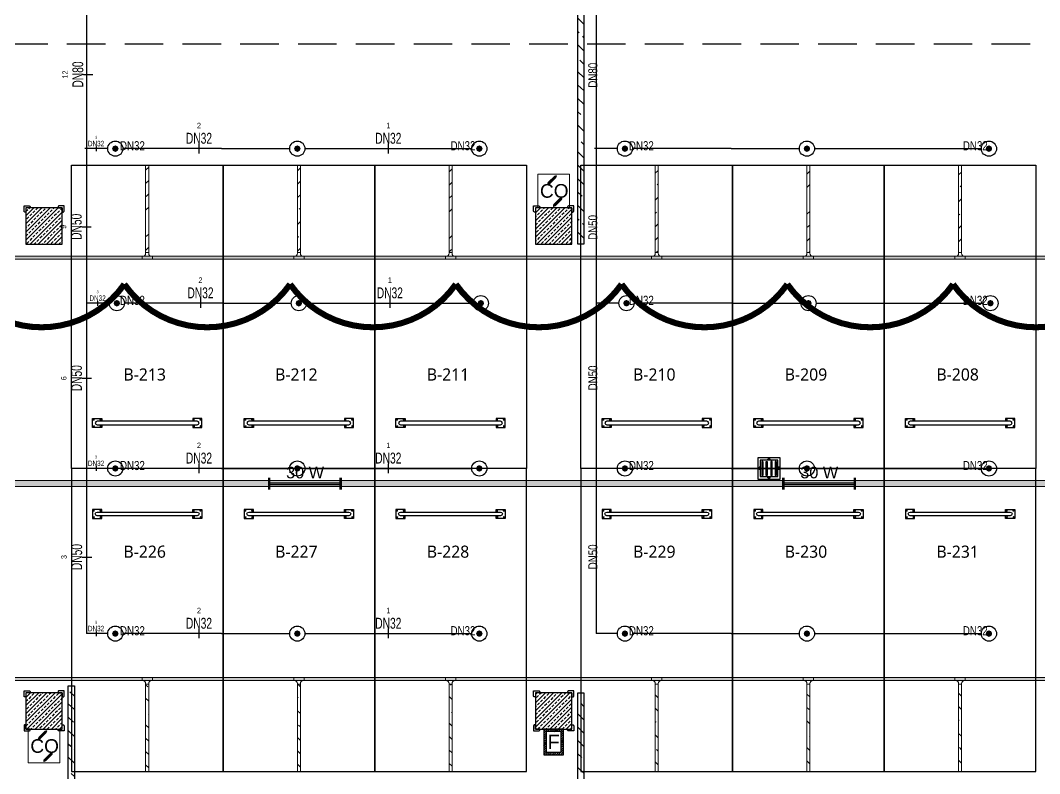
# Model space of a CAD drawing. Header units: millimetres. Extents: x -379292 to 1221486, y 92049 to 447512.
# Drawn here: x -209745 to -192945, y 223584 to 236010 of the extents above; entities that cross this region are included whole.
import ezdxf
from ezdxf.enums import TextEntityAlignment as Align

# ---------------------------------------------------------------- set-up
doc = ezdxf.new("R2010")
doc.units = ezdxf.units.MM
doc.linetypes.add('HIDDEN', pattern=[9.525, 6.35, -3.175])
for name, color, linetype in [('-M-YNGN-BORUID', 7, 'Continuous'), ('-M-YNGN-BORUUZUN', 7, 'Continuous'), ('-M-YNGN-BORUYUK', 7, 'Continuous'), ('-M-YNGN-SPR-YUK', 7, 'Continuous'), ('-M-YNGN-ZON1-CAP-', 7, 'Continuous'), ('-M-YNGN-ZON1-SPR-', 7, 'Continuous'), ('04_RAIN INLET', 51, 'Continuous'), ('05_HATCH CONCRETE', 141, 'Continuous'), ('05_SYMBOL', 2, 'Continuous'), ('08_FIRE ALARM BUTTON', 4, 'Continuous'), ('08_LAMP', 4, 'Continuous'), ('202-A-Y-MahalAd', 141, 'Continuous'), ('E_CT_ZA', 6, 'Continuous')]:
    doc.layers.add(name, color=color, linetype=linetype)
doc.layers.add('-M-YNGN-SPR-CAPCIZGI', color=188, linetype='Continuous', plot=False)
for name, color, linetype, lineweight in [('-M-YNGN-ZON1', 5, 'SP', 30), ('08_DEDECTOR', 3, 'Continuous', 9), ('E_CT_AYDINLATMA', 3, 'Continuous', 9), ('E_CT_KIRMIZI', 1, 'Continuous', 9)]:
    doc.layers.add(name, color=color, linetype=linetype, lineweight=lineweight)
doc.styles.add('CIZGI', font='tahoma.ttf', dxfattribs={"width": 0.8, "oblique": 20})
doc.styles.add('HCAD', font='HCAD.SHX', dxfattribs={"width": 0.8, "height": 0.2})
doc.styles.add('PIPESIZE', font='hcad.shx', dxfattribs={"width": 0.8})
doc.styles.add('SPR-NOT', font='romans.shx')
doc.styles.get("Standard").update_dxf_attribs({"font": 'segoeuil.ttf'})
doc.styles.add('YAZI-2', font='arial.ttf', dxfattribs={"height": 2})
doc.styles.add('YAZI-2.5', font='arial.ttf', dxfattribs={"height": 2.5})
doc.styles.add('YAZI-3', font='arial.ttf', dxfattribs={"height": 3})
doc.linetypes.add('SP', pattern='A,2,-0.1,["SP",CIZGI,S=0.14,R=0.2,X=0,Y=-0.07],-0.255', length=2.355)
pattern_1 = [(225, (905000, -3e-07), (67.351921, -67.351921), []), (225, (904932.65, -3e-07), (67.351921, -67.351921), [47.625, -23.8125])]

# ---------------------------------------------------------------- blocks, each defined once
blk = doc.blocks.new('202_Vida')
at = {"color": 0, "linetype": 'ByBlock', "ltscale": 0.2}
for points in [[(1, 0), (-1, 0)], [(0, 1), (0, -1)]]:
    blk.add_lwpolyline(points, dxfattribs=at)
at = {"color": 0, "linetype": 'ByBlock'}
for radius in [0.42, 0.23, 0.155]:
    blk.add_circle((0, 0), radius, dxfattribs=at)
blk = doc.blocks.new('202_Stoper')
at = {"color": 0, "linetype": 'ByBlock'}
for points in [[(-750, -30), (-750, -75), (-900, -75), (-900, 75), (-750, 75), (-750, 30)], [(750, -30), (750, -75), (900, -75), (900, 75), (750, 75), (750, 30)]]:
    blk.add_lwpolyline(points, dxfattribs=at)
blk.add_lwpolyline([(825, -30, 1), (825, 30), (-825, 30, 1), (-825, -30)], format="xyb", close=True, dxfattribs=at)
at = {"color": 0, "linetype": 'ByBlock', "yscale": 10, "zscale": 10, "rotation": 180}
for p, xscale in [((-877, 53), -10), ((-772, 53), 10), ((772, 53), -10), ((877, 53), 10)]:
    blk.add_blockref('202_Vida', p, dxfattribs=dict(at, xscale=xscale))
at = {"color": 0, "linetype": 'ByBlock', "yscale": 10, "zscale": 10}
for p, xscale in [((-877, -52), 10), ((-772, -52), -10), ((772, -52), 10), ((877, -52), -10)]:
    blk.add_blockref('202_Vida', p, dxfattribs=dict(at, xscale=xscale))
blk = doc.blocks.new('202_Mahalblok')
at = {"color": 0, "linetype": 'ByBlock', "flags": 128}
blk.add_lwpolyline([(0, 0), (0, 5000), (2500, 5000), (2500, 0)], close=True, dxfattribs=at)
at = {"color": 252}
blk.add_blockref('202_Stoper', (1250, 750), dxfattribs=at)
at = {"color": 0, "linetype": 'ByBlock', "ltscale": 25}
blk.add_attdef('MAHALNO', text='', height=200, dxfattribs=at).set_placement((1209, 1390), align=Align.BOTTOM_CENTER)
blk = doc.blocks.new('202_Izgara')
at = {"color": 8, "ltscale": 25}
blk.add_circle((0, 0), 0.1, dxfattribs=at)
at = {"layer": '04_RAIN INLET', "color": 8}
for p, q in [((1.85, 1.75), (-1.85, 1.75)), ((-1.85, 1.75), (-1.85, -1.75)), ((1.85, -1.75), (1.85, 1.75)), ((1.45, 1.35), (-1.45, 1.35)), ((-1.45, 1.35), (-1.45, -1.35)), ((-1.2, 1.15), (-1.2, -1.15)), ((-1, 1.15), (-1.2, 1.15)), ((-1, 1.15), (-1, -1.15)), ((-0.5, -1.15), (-0.5, 1.15)), ((-0.5, 1.15), (-0.3, 1.15)), ((-0.3, 1.15), (-0.3, -1.15)), ((0.3, 1.15), (0.3, -1.15)), ((0.5, 1.15), (0.3, 1.15)), ((0.5, -1.15), (0.5, 1.15)), ((1, 1.15), (1, -1.15)), ((1.2, 1.15), (1, 1.15)), ((1.2, 1.15), (1.2, -1.15)), ((1.45, -1.35), (1.45, 1.35)), ((-1.45, -1.35), (1.45, -1.35)), ((-1, -1.15), (-1.2, -1.15)), ((-0.5, -1.15), (-0.3, -1.15)), ((0.5, -1.15), (0.3, -1.15)), ((1.2, -1.15), (1, -1.15)), ((-1.85, -1.75), (1.85, -1.75))]:
    blk.add_line(p, q, dxfattribs=at)
at = {"layer": '04_RAIN INLET', "color": 8, "ltscale": 50}
for p, q in [((-1.45, 0.2), (-1.65, 0.2)), ((0.2, 1.55), (-0.2, 1.55)), ((-0.2, 1.35), (-0.2, 1.55)), ((0.2, 1.35), (0.2, 1.55)), ((1.65, 0.2), (1.45, 0.2)), ((-1.45, -0.2), (-1.65, -0.2)), ((-0.2, -1.55), (-0.2, -1.35)), ((0.2, -1.55), (0.2, -1.35)), ((1.65, -0.2), (1.45, -0.2))]:
    blk.add_line(p, q, dxfattribs=at)
at = {"layer": '04_RAIN INLET', "color": 8, "ltscale": 50, "extrusion": (-2.89798e-21, 1.6744e-09, 1)}
for points in [[(-1.65, 0.2), (-1.65, -0.2)], [(1.65, -0.2), (1.65, 0.2)]]:
    blk.add_lwpolyline(points, dxfattribs=at)
at = {"layer": '04_RAIN INLET', "color": 8, "ltscale": 50, "extrusion": (-2.89798e-21, 1.6744e-09, 1), "elevation": 0}
blk.add_lwpolyline([(-0.2, -1.55), (0.2, -1.55)], dxfattribs=at)
blk = doc.blocks.new('bariyer')
at = {"color": 8, "ltscale": 25}
blk.add_lwpolyline([(0, -70), (15, -70, 0.414214), (30, -55), (30, 30), (-55, 30, 0.414214), (-70, 15), (-70, 0), (0, 0)], format="xyb", close=True, dxfattribs=at)
blk = doc.blocks.new('OtoParkBodrumKatMimari')
at = {"layer": '05_HATCH CONCRETE'}
h = blk.add_hatch(dxfattribs=at)
h.set_pattern_fill('ANSI33', color=8, scale=15, angle=180, style=0)
h.set_pattern_definition(pattern_1)
h.paths.add_polyline_path([(37300, 132100), (36700, 132100), (36700, 131500), (37300, 131500)])
h = blk.add_hatch(dxfattribs=at)
h.set_pattern_fill('ANSI33', color=8, scale=15, angle=180, style=0)
h.set_pattern_definition(pattern_1)
h.paths.add_polyline_path([(45700, 132100), (45100, 132100), (45100, 131500), (45700, 131500)])
h = blk.add_hatch(dxfattribs=at)
h.set_pattern_fill('ANSI33', color=8, scale=15, angle=180, style=0)
h.set_pattern_definition(pattern_1)
h.paths.add_polyline_path([(37300, 124100), (36700, 124100), (36700, 123500), (37300, 123500)])
h = blk.add_hatch(dxfattribs=at)
h.set_pattern_fill('ANSI33', color=8, scale=15, angle=180, style=0)
h.set_pattern_definition(pattern_1)
h.paths.add_polyline_path([(45700, 124100), (45100, 124100), (45100, 123500), (45700, 123500)])
at = {"color": 5}
for points in [[(37300, 132100), (36700, 132100), (36700, 131500), (37300, 131500)], [(45700, 132100), (45100, 132100), (45100, 131500), (45700, 131500)], [(37300, 124100), (36700, 124100), (36700, 123500), (37300, 123500)], [(45700, 124100), (45100, 124100), (45100, 123500), (45700, 123500)]]:
    blk.add_lwpolyline(points, close=True, dxfattribs=at)
at = {"layer": '05_SYMBOL', "color": 252, "linetype": 'HIDDEN', "ltscale": 100}
blk.add_lwpolyline([(128500, 134800), (19400, 134800)], dxfattribs=at)
at = {"layer": '04_RAIN INLET', "xscale": 100, "yscale": 100, "zscale": 100, "rotation": 359.9999999845318}
blk.add_blockref('202_Izgara', (48950, 127800), dxfattribs=at)
at = {"layer": '05_SYMBOL', "color": 8, "xscale": -1}
for p in [(36700, 132100), (45100, 132100), (36700, 124100), (45100, 124100)]:
    blk.add_blockref('bariyer', p, dxfattribs=at)
at = {"layer": '05_SYMBOL', "color": 8}
for p in [(37300, 132100), (45700, 132100), (37300, 124100), (45700, 124100)]:
    blk.add_blockref('bariyer', p, dxfattribs=at)
at = {"layer": '05_SYMBOL', "color": 8, "rotation": 180}
for p in [(36700, 123500), (45100, 123500)]:
    blk.add_blockref('bariyer', p, dxfattribs=at)
at = {"layer": '05_SYMBOL', "color": 8, "xscale": -1, "rotation": 180}
for p in [(37300, 123500), (45700, 123500)]:
    blk.add_blockref('bariyer', p, dxfattribs=at)
at = {"layer": '202-A-Y-MahalAd', "color": 8, "ltscale": 25}
for p, values in [((37450, 127800), {'MAHALNO': 'B-213'}), ((39950, 127800), {'MAHALNO': 'B-212'}), ((42450, 127800), {'MAHALNO': 'B-211'}), ((45850, 127800), {'MAHALNO': 'B-210'}), ((48350, 127800), {'MAHALNO': 'B-209'}), ((50850, 127800), {'MAHALNO': 'B-208'})]:
    blk.add_blockref('202_Mahalblok', p, dxfattribs=at).add_auto_attribs(values)
ref = blk.add_blockref('202_Mahalblok', (37450, 127800), dxfattribs=dict(at, xscale=-1, rotation=180))
ref.add_attrib('MAHALNO', 'B-226', dxfattribs={"layer": '0', "color": 0, "linetype": 'ByBlock', "ltscale": 25, "height": 200}).set_placement((38659, 126267), align=Align.BOTTOM_CENTER)
ref = blk.add_blockref('202_Mahalblok', (39950, 127800), dxfattribs=dict(at, xscale=-1, rotation=180))
ref.add_attrib('MAHALNO', 'B-227', dxfattribs={"layer": '0', "color": 0, "linetype": 'ByBlock', "ltscale": 25, "height": 200}).set_placement((41159, 126267), align=Align.BOTTOM_CENTER)
ref = blk.add_blockref('202_Mahalblok', (42450, 127800), dxfattribs=dict(at, xscale=-1, rotation=180))
ref.add_attrib('MAHALNO', 'B-228', dxfattribs={"layer": '0', "color": 0, "linetype": 'ByBlock', "ltscale": 25, "height": 200}).set_placement((43659, 126267), align=Align.BOTTOM_CENTER)
ref = blk.add_blockref('202_Mahalblok', (45850, 127800), dxfattribs=dict(at, xscale=-1, rotation=180))
ref.add_attrib('MAHALNO', 'B-229', dxfattribs={"layer": '0', "color": 0, "linetype": 'ByBlock', "ltscale": 25, "height": 200}).set_placement((47059, 126267), align=Align.BOTTOM_CENTER)
ref = blk.add_blockref('202_Mahalblok', (48350, 127800), dxfattribs=dict(at, xscale=-1, rotation=180))
ref.add_attrib('MAHALNO', 'B-230', dxfattribs={"layer": '0', "color": 0, "linetype": 'ByBlock', "ltscale": 25, "height": 200}).set_placement((49559, 126267), align=Align.BOTTOM_CENTER)
ref = blk.add_blockref('202_Mahalblok', (50850, 127800), dxfattribs=dict(at, xscale=-1, rotation=180))
ref.add_attrib('MAHALNO', 'B-231', dxfattribs={"layer": '0', "color": 0, "linetype": 'ByBlock', "ltscale": 25, "height": 200}).set_placement((52059, 126267), align=Align.BOTTOM_CENTER)
blk = doc.blocks.new('SP-C-UP-12')
at = {"ltscale": 10}
blk.add_line((0, 0), (0, 0), dxfattribs=at)
at = {"color": 1, "linetype": 'Continuous'}
blk.add_circle((0, 0), 12.5, dxfattribs=at)
at = {"ltscale": 10}
for points in [[(-5.4, 0), (-3.8, 3.8), (-3.8, -3.8), (0, 5.4)], [(-3.8, -3.8), (0, 5.4), (0, -5.4), (3.8, 3.8)], [(0, -5.4), (3.8, 3.8), (3.8, -3.8), (5.4, 0)]]:
    blk.add_solid(points, dxfattribs=at)
at = {"layer": '-M-YNGN-SPR-YUK', "style": 'SPR-NOT', "width": 0.5, "flags": 9}
for tag, p in [('YUK', (0, 17.8)), ('CAP', (0, 14.4)), ('TIP', (0.2, 10.8))]:
    blk.add_attdef(tag, text='', height=2.5, dxfattribs=at).set_placement(p, align=Align.MIDDLE_CENTER)
blk = doc.blocks.new('SPRKL100')
at = {"layer": '-M-YNGN-SPR-CAPCIZGI'}
blk.add_line((0, 0.431), (0, -0.431), dxfattribs=at)
at = {"layer": '-M-YNGN-BORUID', "color": 0, "style": 'HCAD', "width": 0.8, "flags": 1}
blk.add_attdef('DIC', text='', height=0.4, dxfattribs=at).set_placement((0, -1.693), align=Align.CENTER)
at = {"layer": '-M-YNGN-BORUUZUN', "color": 0, "style": 'HCAD', "width": 0.7}
blk.add_attdef('BOY', text='', height=0.8, dxfattribs=at).set_placement((0, -1.08), align=Align.CENTER)
at = {"layer": '-M-YNGN-BORUYUK', "color": 6, "style": 'PIPESIZE', "width": 0.8}
blk.add_attdef('YUK', text='', height=0.5, dxfattribs=at).set_placement((0, 1.866), align=Align.CENTER)
at = {"color": 0, "style": 'PIPESIZE', "width": 0.7}
blk.add_attdef('CAP', text='', height=1, dxfattribs=at).set_placement((0, 0.45), align=Align.CENTER)
blk = doc.blocks.new('A$C69E769C9')
at = {"layer": '-M-YNGN-ZON1', "linetype": 'SP', "ltscale": 500}
for p, q in [((2807.3, 0), (2807.3, -2214.7)), ((3647.3, 0), (3647.3, -2214.7)), ((2842.3, -1414.7), (2804.8, -1414.7)), ((3029.8, -1414.7), (2867.3, -1414.7)), ((3029.8, -1414.7), (3142.3, -1414.7)), ((3167.3, -1414.7), (3442.3, -1414.7)), ((3682.3, -1414.7), (3644.8, -1414.7)), ((3869.8, -1414.7), (3707.3, -1414.7)), ((3869.8, -1414.7), (3982.3, -1414.7)), ((4007.3, -1414.7), (4282.3, -1414.7)), ((2844.8, -1669.7), (2807.3, -1669.7)), ((3032.3, -1669.7), (2869.8, -1669.7)), ((3032.3, -1669.7), (3144.8, -1669.7)), ((3169.8, -1669.7), (3444.8, -1669.7)), ((3684.8, -1669.7), (3647.3, -1669.7)), ((3872.3, -1669.7), (3709.8, -1669.7)), ((3872.3, -1669.7), (3984.8, -1669.7)), ((4009.8, -1669.7), (4284.8, -1669.7)), ((2842.3, -1942.2), (2804.8, -1942.2)), ((3029.8, -1942.2), (2867.3, -1942.2)), ((3029.8, -1942.2), (3142.3, -1942.2)), ((3167.3, -1942.2), (3442.3, -1942.2)), ((3682.3, -1942.2), (3644.8, -1942.2)), ((3869.8, -1942.2), (3707.3, -1942.2)), ((3869.8, -1942.2), (3982.3, -1942.2)), ((4007.3, -1942.2), (4282.3, -1942.2)), ((2842.3, -2214.7), (2807.3, -2214.7)), ((3029.8, -2214.7), (2867.3, -2214.7)), ((3029.8, -2214.7), (3142.3, -2214.7)), ((3167.3, -2214.7), (3442.3, -2214.7)), ((3682.3, -2214.7), (3647.3, -2214.7)), ((3869.8, -2214.7), (3707.3, -2214.7)), ((3869.8, -2214.7), (3982.3, -2214.7)), ((4007.3, -2214.7), (4282.3, -2214.7))]:
    blk.add_line(p, q, dxfattribs=at)
at = {"layer": '-M-YNGN-ZON1-CAP-'}
ref = blk.add_blockref('SPRKL100', (2810.1, -1292.4), dxfattribs=dict(at, xscale=18.00000000000009, yscale=18.00000000000009, zscale=18.00000000000009, rotation=90))
ref.add_attrib('YUK', '12', dxfattribs={"layer": '-M-YNGN-BORUYUK', "color": 6, "height": 9, "rotation": 90, "style": 'PIPESIZE', "width": 0.8}).set_placement((2776.5, -1292.4), align=Align.CENTER)
ref.add_attrib('CAP', 'DN80', dxfattribs={"layer": '0', "color": 0, "height": 18, "rotation": 90, "style": 'PIPESIZE', "width": 0.7}).set_placement((2802, -1292.4), align=Align.CENTER)
ref = blk.add_blockref('SPRKL100', (2992.7, -1414.7), dxfattribs=dict(at, xscale=18, yscale=18, zscale=18))
ref.add_attrib('YUK', '2', dxfattribs={"layer": '-M-YNGN-BORUYUK', "color": 6, "height": 9, "style": 'PIPESIZE', "width": 0.8}).set_placement((2992.7, -1381.1), align=Align.CENTER)
ref.add_attrib('CAP', 'DN32', dxfattribs={"layer": '0', "color": 0, "height": 18, "style": 'PIPESIZE', "width": 0.7}).set_placement((2992.7, -1406.6), align=Align.CENTER)
ref = blk.add_blockref('SPRKL100', (3304.8, -1414.7), dxfattribs=dict(at, xscale=18, yscale=18, zscale=18))
ref.add_attrib('YUK', '1', dxfattribs={"layer": '-M-YNGN-BORUYUK', "color": 6, "height": 9, "style": 'PIPESIZE', "width": 0.8}).set_placement((3304.8, -1381.1), align=Align.CENTER)
ref.add_attrib('CAP', 'DN32', dxfattribs={"layer": '0', "color": 0, "height": 18, "style": 'PIPESIZE', "width": 0.7}).set_placement((3304.8, -1406.6), align=Align.CENTER)
ref = blk.add_blockref('SPRKL100', (2823.1, -1414.9), dxfattribs=dict(at, xscale=9, yscale=9, zscale=9))
ref.add_attrib('YUK', '3', dxfattribs={"layer": '-M-YNGN-BORUYUK', "color": 6, "height": 4.5, "style": 'PIPESIZE', "width": 0.8}).set_placement((2823.1, -1398.1), align=Align.CENTER)
ref.add_attrib('CAP', 'DN32', dxfattribs={"layer": '0', "color": 0, "height": 9, "style": 'PIPESIZE', "width": 0.7}).set_placement((2823.1, -1410.8), align=Align.CENTER)
ref = blk.add_blockref('SPRKL100', (2807.5, -1543.6), dxfattribs=dict(at, xscale=18.00000000000009, yscale=18.00000000000009, zscale=18.00000000000009, rotation=90))
ref.add_attrib('YUK', '9', dxfattribs={"layer": '-M-YNGN-BORUYUK', "color": 6, "height": 9, "rotation": 90, "style": 'PIPESIZE', "width": 0.8}).set_placement((2773.9, -1543.6), align=Align.CENTER)
ref.add_attrib('CAP', 'DN50', dxfattribs={"layer": '0', "color": 0, "height": 18, "rotation": 90, "style": 'PIPESIZE', "width": 0.7}).set_placement((2799.4, -1543.6), align=Align.CENTER)
ref = blk.add_blockref('SPRKL100', (2995.2, -1669.7), dxfattribs=dict(at, xscale=18, yscale=18, zscale=18))
ref.add_attrib('YUK', '2', dxfattribs={"layer": '-M-YNGN-BORUYUK', "color": 6, "height": 9, "style": 'PIPESIZE', "width": 0.8}).set_placement((2995.2, -1636.1), align=Align.CENTER)
ref.add_attrib('CAP', 'DN32', dxfattribs={"layer": '0', "color": 0, "height": 18, "style": 'PIPESIZE', "width": 0.7}).set_placement((2995.2, -1661.6), align=Align.CENTER)
ref = blk.add_blockref('SPRKL100', (3307.3, -1669.7), dxfattribs=dict(at, xscale=18, yscale=18, zscale=18))
ref.add_attrib('YUK', '1', dxfattribs={"layer": '-M-YNGN-BORUYUK', "color": 6, "height": 9, "style": 'PIPESIZE', "width": 0.8}).set_placement((3307.3, -1636.1), align=Align.CENTER)
ref.add_attrib('CAP', 'DN32', dxfattribs={"layer": '0', "color": 0, "height": 18, "style": 'PIPESIZE', "width": 0.7}).set_placement((3307.3, -1661.6), align=Align.CENTER)
ref = blk.add_blockref('SPRKL100', (2825.6, -1669.9), dxfattribs=dict(at, xscale=9, yscale=9, zscale=9))
ref.add_attrib('YUK', '3', dxfattribs={"layer": '-M-YNGN-BORUYUK', "color": 6, "height": 4.5, "style": 'PIPESIZE', "width": 0.8}).set_placement((2825.6, -1653.1), align=Align.CENTER)
ref.add_attrib('CAP', 'DN32', dxfattribs={"layer": '0', "color": 0, "height": 9, "style": 'PIPESIZE', "width": 0.7}).set_placement((2825.6, -1665.8), align=Align.CENTER)
ref = blk.add_blockref('SPRKL100', (2807.9, -1793.4), dxfattribs=dict(at, xscale=18.00000000000009, yscale=18.00000000000009, zscale=18.00000000000009, rotation=90))
ref.add_attrib('YUK', '6', dxfattribs={"layer": '-M-YNGN-BORUYUK', "color": 6, "height": 9, "rotation": 90, "style": 'PIPESIZE', "width": 0.8}).set_placement((2774.3, -1793.4), align=Align.CENTER)
ref.add_attrib('CAP', 'DN50', dxfattribs={"layer": '0', "color": 0, "height": 18, "rotation": 90, "style": 'PIPESIZE', "width": 0.7}).set_placement((2799.8, -1793.4), align=Align.CENTER)
ref = blk.add_blockref('SPRKL100', (2992.7, -1942.2), dxfattribs=dict(at, xscale=18, yscale=18, zscale=18))
ref.add_attrib('YUK', '2', dxfattribs={"layer": '-M-YNGN-BORUYUK', "color": 6, "height": 9, "style": 'PIPESIZE', "width": 0.8}).set_placement((2992.7, -1908.6), align=Align.CENTER)
ref.add_attrib('CAP', 'DN32', dxfattribs={"layer": '0', "color": 0, "height": 18, "style": 'PIPESIZE', "width": 0.7}).set_placement((2992.7, -1934.1), align=Align.CENTER)
ref = blk.add_blockref('SPRKL100', (3304.8, -1942.2), dxfattribs=dict(at, xscale=18, yscale=18, zscale=18))
ref.add_attrib('YUK', '1', dxfattribs={"layer": '-M-YNGN-BORUYUK', "color": 6, "height": 9, "style": 'PIPESIZE', "width": 0.8}).set_placement((3304.8, -1908.6), align=Align.CENTER)
ref.add_attrib('CAP', 'DN32', dxfattribs={"layer": '0', "color": 0, "height": 18, "style": 'PIPESIZE', "width": 0.7}).set_placement((3304.8, -1934.1), align=Align.CENTER)
ref = blk.add_blockref('SPRKL100', (2823.1, -1942.4), dxfattribs=dict(at, xscale=9, yscale=9, zscale=9))
ref.add_attrib('YUK', '3', dxfattribs={"layer": '-M-YNGN-BORUYUK', "color": 6, "height": 4.5, "style": 'PIPESIZE', "width": 0.8}).set_placement((2823.1, -1925.6), align=Align.CENTER)
ref.add_attrib('CAP', 'DN32', dxfattribs={"layer": '0', "color": 0, "height": 9, "style": 'PIPESIZE', "width": 0.7}).set_placement((2823.1, -1938.3), align=Align.CENTER)
ref = blk.add_blockref('SPRKL100', (2808.2, -2088.4), dxfattribs=dict(at, xscale=18.00000000000009, yscale=18.00000000000009, zscale=18.00000000000009, rotation=90))
ref.add_attrib('YUK', '3', dxfattribs={"layer": '-M-YNGN-BORUYUK', "color": 6, "height": 9, "rotation": 90, "style": 'PIPESIZE', "width": 0.8}).set_placement((2774.6, -2088.4), align=Align.CENTER)
ref.add_attrib('CAP', 'DN50', dxfattribs={"layer": '0', "color": 0, "height": 18, "rotation": 90, "style": 'PIPESIZE', "width": 0.7}).set_placement((2800.1, -2088.4), align=Align.CENTER)
ref = blk.add_blockref('SPRKL100', (2992.7, -2214.7), dxfattribs=dict(at, xscale=18, yscale=18, zscale=18))
ref.add_attrib('YUK', '2', dxfattribs={"layer": '-M-YNGN-BORUYUK', "color": 6, "height": 9, "style": 'PIPESIZE', "width": 0.8}).set_placement((2992.7, -2181.1), align=Align.CENTER)
ref.add_attrib('CAP', 'DN32', dxfattribs={"layer": '0', "color": 0, "height": 18, "style": 'PIPESIZE', "width": 0.7}).set_placement((2992.7, -2206.6), align=Align.CENTER)
ref = blk.add_blockref('SPRKL100', (3304.8, -2214.7), dxfattribs=dict(at, xscale=18, yscale=18, zscale=18))
ref.add_attrib('YUK', '1', dxfattribs={"layer": '-M-YNGN-BORUYUK', "color": 6, "height": 9, "style": 'PIPESIZE', "width": 0.8}).set_placement((3304.8, -2181.1), align=Align.CENTER)
ref.add_attrib('CAP', 'DN32', dxfattribs={"layer": '0', "color": 0, "height": 18, "style": 'PIPESIZE', "width": 0.7}).set_placement((3304.8, -2206.6), align=Align.CENTER)
ref = blk.add_blockref('SPRKL100', (2823.1, -2214.9), dxfattribs=dict(at, xscale=9, yscale=9, zscale=9))
ref.add_attrib('YUK', '3', dxfattribs={"layer": '-M-YNGN-BORUYUK', "color": 6, "height": 4.5, "style": 'PIPESIZE', "width": 0.8}).set_placement((2823.1, -2198.1), align=Align.CENTER)
ref.add_attrib('CAP', 'DN32', dxfattribs={"layer": '0', "color": 0, "height": 9, "style": 'PIPESIZE', "width": 0.7}).set_placement((2823.1, -2210.8), align=Align.CENTER)
at = {"layer": '-M-YNGN-ZON1-SPR-', "linetype": 'Continuous'}
for p in [(2854.8, -1414.7), (3154.8, -1414.7), (3454.8, -1414.7), (3694.8, -1414.7), (3994.8, -1414.7), (4294.8, -1414.7), (2857.3, -1669.7), (3157.3, -1669.7), (3457.3, -1669.7), (3697.3, -1669.7), (3997.3, -1669.7), (4297.3, -1669.7), (2854.8, -1942.2), (3154.8, -1942.2), (3454.8, -1942.2), (3694.8, -1942.2), (3994.8, -1942.2), (4294.8, -1942.2), (2854.8, -2214.7), (3154.8, -2214.7), (3454.8, -2214.7), (3694.8, -2214.7), (3994.8, -2214.7), (4294.8, -2214.7)]:
    blk.add_blockref('SP-C-UP-12', p, dxfattribs=at)
at = {"layer": '-M-YNGN-ZON1-CAP-', "ltscale": 20, "style": 'PIPESIZE', "width": 0.8}
for s, p in [('DN80', (3641.9, -1293.6)), ('DN50', (3641.9, -1544.7)), ('DN50', (3641.9, -1793)), ('DN50', (3641.9, -2088.1))]:
    blk.add_text(s, height=15, rotation=90, dxfattribs=at).set_placement(p, align=Align.MIDDLE_CENTER)
for p in [(2883, -1409.9), (3427.8, -1409.9), (3721.9, -1409.9), (4272.3, -1409.9), (2883, -1664.9), (3721.9, -1664.9), (4272.3, -1664.9), (2883, -1937.4), (3721.9, -1937.4), (4272.3, -1937.4), (2883, -2209.9), (3427.8, -2209.9), (4272.3, -2209.9)]:
    blk.add_text('DN32', height=15, dxfattribs=at).set_placement(p, align=Align.MIDDLE_CENTER)
at = {"layer": '-M-YNGN-ZON1-CAP-', "style": 'PIPESIZE', "width": 0.8}
blk.add_text('DN32', height=15, dxfattribs=at).set_placement((3721.9, -2209.9), align=Align.MIDDLE_CENTER)
blk = doc.blocks.new('*U610')
h = blk.add_hatch()
h.set_pattern_fill('ANSI33', color=0, scale=50, angle=1, style=0)
h.paths.add_polyline_path([(-8115, 100), (41033, 100), (41033, 0), (-8115, 0)])
at = {"color": 0}
blk.add_lwpolyline([(-8115, 100), (41033, 100), (41033, 0), (-8115, 0)], close=True, dxfattribs=at)
at = {"ltscale": 25, "flags": 1}
for tag, p in [('YUKSEKLIK', (-229, -149)), ('KALINLIK', (-229, -213))]:
    blk.add_attdef(tag, p, '', height=50, dxfattribs=at)
blk = doc.blocks.new('*U741')
h = blk.add_hatch()
h.set_pattern_fill('ANSI33', color=0, scale=50, angle=1, style=0)
h.paths.add_polyline_path([(-53157, 50), (-237, 50), (-237, 0), (-53157, 0)])
at = {"color": 0}
blk.add_lwpolyline([(-53157, 50), (-237, 50), (-237, 0), (-53157, 0)], close=True, dxfattribs=at)
at = {"ltscale": 25, "flags": 1}
for tag, p in [('YUKSEKLIK', (-229, -149)), ('KALINLIK', (-229, -213))]:
    blk.add_attdef(tag, p, '', height=50, dxfattribs=at)
blk = doc.blocks.new('*U742')
h = blk.add_hatch()
h.set_pattern_fill('ANSI33', color=0, scale=50, angle=1, style=0)
h.paths.add_polyline_path([(-53157, 50), (113, 50), (113, 0), (-53157, 0)])
at = {"color": 0}
blk.add_lwpolyline([(-53157, 50), (113, 50), (113, 0), (-53157, 0)], close=True, dxfattribs=at)
at = {"ltscale": 25, "flags": 1}
for tag, p in [('YUKSEKLIK', (-229, -149)), ('KALINLIK', (-229, -213))]:
    blk.add_attdef(tag, p, '', height=50, dxfattribs=at)
blk = doc.blocks.new('*U815')
h = blk.add_hatch()
h.set_pattern_fill('ANSI33', color=0, scale=50, angle=1, style=0)
h.paths.add_polyline_path([(-4483, 100), (9, 100), (9, 0), (-4483, 0)])
at = {"color": 0}
blk.add_lwpolyline([(-4483, 100), (9, 100), (9, 0), (-4483, 0)], close=True, dxfattribs=at)
at = {"ltscale": 25, "flags": 1}
for tag, p in [('YUKSEKLIK', (-229, -149)), ('KALINLIK', (-229, -213))]:
    blk.add_attdef(tag, p, '', height=50, dxfattribs=at)
blk = doc.blocks.new('*U820')
h = blk.add_hatch()
h.set_pattern_fill('ANSI33', color=0, scale=50, angle=1, style=0)
h.paths.add_polyline_path([(-4373, 100), (9, 100), (9, 0), (-4373, 0)])
at = {"color": 0}
blk.add_lwpolyline([(-4373, 100), (9, 100), (9, 0), (-4373, 0)], close=True, dxfattribs=at)
at = {"ltscale": 25, "flags": 1}
for tag, p in [('YUKSEKLIK', (-229, -149)), ('KALINLIK', (-229, -213))]:
    blk.add_attdef(tag, p, '', height=50, dxfattribs=at)
blk = doc.blocks.new('*U836')
h = blk.add_hatch()
h.set_pattern_fill('ANSI33', color=0, scale=50, angle=1, style=0)
h.paths.add_polyline_path([(-4231, 100), (-41, 100), (-41, 0), (-4231, 0)])
at = {"color": 0}
blk.add_lwpolyline([(-4231, 100), (-41, 100), (-41, 0), (-4231, 0)], close=True, dxfattribs=at)
at = {"ltscale": 25, "flags": 1}
for tag, p in [('YUKSEKLIK', (-229, -149)), ('KALINLIK', (-229, -213))]:
    blk.add_attdef(tag, p, '', height=50, dxfattribs=at)
blk = doc.blocks.new('40 W SIVA ÜSTÜ ETANJ LED 50')
at = {"layer": '08_LAMP'}
for p, q in [((-625, -100), (-625, 100)), ((-605, -100), (-605, 100)), ((-605, 15), (605, 15)), ((605, -100), (605, 100)), ((625, -100), (625, 100)), ((-605, -15), (605, -15))]:
    blk.add_line(p, q, dxfattribs=at)
at = {"layer": '08_LAMP', "color": 2, "style": 'YAZI-2'}
blk.add_text('30 W', height=200, dxfattribs=at).set_placement((0, 90), align=Align.CENTER)
blk = doc.blocks.new('CO 250')
at = {"layer": '08_DEDECTOR'}
for p, q in [((17, 243), (-84, 142)), ((45, 251), (-74, 132)), ((37, 223), (-64, 122)), ((45, 250), (45, 243)), ((114, -136), (-5, -255)), ((104, -126), (3, -227)), ((124, -146), (23, -247)), ((-5, -247), (-5, -255)), ((-5, -255), (3, -255))]:
    blk.add_line(p, q, dxfattribs=at)
at = {"layer": '08_DEDECTOR', "ltscale": 25}
blk.add_lwpolyline([(-262, 278), (-262, -278), (262, -278), (262, 278)], close=True, dxfattribs=at)
at = {"layer": '08_DEDECTOR'}
for centre, radius, start, end in [((37, 223), 27.7, 72.9688, 135), ((17, 243), 27.7, 315, 0), ((-55, 112), 41.6, 135, 180), ((-55, 112), 27.7, 135, 180), ((-55, 112), 13.9, 135, 180), ((95, -116), 13.9, 315, 350.4112), ((95, -116), 27.7, 315, 355.2224), ((95, -116), 41.6, 315, 356.817), ((23, -247), 27.7, 135, 180), ((3, -227), 27.7, 270, 315)]:
    blk.add_arc(centre, radius, start, end, dxfattribs=at)
at = {"layer": '08_DEDECTOR', "color": 3, "style": 'YAZI-3'}
blk.add_text('CO', height=225, dxfattribs=at).set_placement((-226, -113))
blk = doc.blocks.new('YIB ORT')
at = {"layer": '08_FIRE ALARM BUTTON'}
h = blk.add_hatch(dxfattribs=at)
h.set_pattern_fill('ANSI31', color=1, scale=3.125)
h.paths.add_polyline_path([(65.625, 168.75), (-65.625, 168.75), (-65.625, 84.375), (-50, 84.375), (-50, 153.125), (50, 153.125), (50, 15.625), (-50, 15.625), (-50, 84.375), (-65.625, 84.375), (-65.625, 0), (65.625, 0)])
for points in [[(-65.625, 168.75), (-65.625, 0), (65.625, 0), (65.625, 168.75)], [(-50, 153.125), (-50, 15.625), (50, 15.625), (50, 153.125)]]:
    blk.add_lwpolyline(points, close=True, dxfattribs=at)
at = {"layer": '08_FIRE ALARM BUTTON', "color": 3, "style": 'YAZI-2.5'}
blk.add_text('F', height=93.75, dxfattribs=at).set_placement((0, 84.375), align=Align.MIDDLE_CENTER)
blk = doc.blocks.new('*U1011')
h = blk.add_hatch()
h.set_pattern_fill('ANSI33', color=0, scale=50, angle=1, style=0)
h.paths.add_polyline_path([(-2093, 50), (-653, 50), (-653, 0), (-2093, 0)])
at = {"color": 0}
blk.add_lwpolyline([(-2093, 50), (-653, 50), (-653, 0), (-2093, 0)], close=True, dxfattribs=at)
at = {"ltscale": 25, "flags": 1}
for tag, p in [('YUKSEKLIK', (-229, -149)), ('KALINLIK', (-229, -213))]:
    blk.add_attdef(tag, p, '', height=50, dxfattribs=at)
blk = doc.blocks.new('*U1012')
at = {"color": 0}
for p, q in [((214, 214), (-164, 214)), ((-60, 214), (-60, 164)), ((0, 214), (214, 214)), ((110, 214), (110, 164)), ((-164, 164), (-50, 164)), ((0, 0), (0, 114)), ((0, 104), (50, 104)), ((50, 0), (50, 114)), ((214, 164), (100, 164))]:
    blk.add_line(p, q, dxfattribs=at)
for centre, start, end in [((-50, 114), 0, 90), ((100, 114), 90, 180)]:
    blk.add_arc(centre, 50, start, end, dxfattribs=at)

msp = doc.modelspace()

# ---------------------------------------------------------------- block references
at = {"color": 8}
msp.add_blockref('OtoParkBodrumKatMimari', (-246354.8, 100818.8), dxfattribs=at)

# ---------------------------------------------------------------- next in the draw order: linework, layer by layer
at = {"color": 30, "const_width": 100}
msp.add_lwpolyline([(-172516.4, 231658.2, -0.5205671), (-175248.3, 231658.2, -0.5205671), (-177980.2, 231658.2, -0.5205671), (-180712.1, 231658.2, -0.5205671), (-183444, 231658.2, -0.5205671), (-186175.8, 231658.2, -0.5205671), (-188907.7, 231658.2, -0.5205671), (-191639.6, 231658.2, -0.5205671), (-194371.5, 231658.2, -0.5205671), (-197103.4, 231658.2, -0.5205671), (-199835.3, 231658.2, -0.5205671), (-202567.2, 231658.2, -0.5205671), (-205299.1, 231658.2, -0.5205671), (-208031, 231658.2, -0.5205671), (-210762.9, 231658.2, -0.5205671), (-213494.8, 231658.2, -0.5205671), (-216226.7, 231658.2, -0.5205671), (-218958.6, 231658.2, -0.5205671), (-221690.4, 231658.2, -0.5205671), (-224422.3, 231658.2, -0.5205671), (-227154.2, 231658.2, -0.5205671)], format="xyb", dxfattribs=at)

# ---------------------------------------------------------------- next in the draw order: block references
at = {"layer": '-M-YNGN-ZON1', "ltscale": 25, "xscale": 10, "yscale": 10, "zscale": 10}
msp.add_blockref('A$C69E769C9', (-236728.2, 248041), dxfattribs=at)
at = {"layer": '08_DEDECTOR'}
for p in [(-200954.8, 233197.2), (-209354.8, 224040.3)]:
    msp.add_blockref('CO 250', p, dxfattribs=at)
at = {"layer": '08_DEDECTOR', "xscale": 2.5, "yscale": 2.5, "zscale": 2.5}
msp.add_blockref('YIB ORT', (-200954.8, 223896.9), dxfattribs=at)
at = {"layer": '08_LAMP', "xscale": 0.96, "yscale": 0.96, "zscale": 0.96}
for p in [(-205052.1, 228368.8), (-196577.1, 228368.8)]:
    msp.add_blockref('40 W SIVA ÜSTÜ ETANJ LED 50', p, dxfattribs=at)
at = {"layer": 'E_CT_AYDINLATMA', "xscale": -1, "rotation": 180}
msp.add_blockref('*U610', (-216488, 228418.8), dxfattribs=at)
at = {"layer": 'E_CT_KIRMIZI', "color": 1, "xscale": -1, "rotation": 89.99999999999994}
for p in [(-207629.8, 231525.8), (-205129.8, 231525.8), (-202629.8, 231525.8), (-199229.8, 231525.8), (-196729.8, 231525.8), (-194229.8, 231525.8)]:
    msp.add_blockref('*U1011', p, dxfattribs=at)
at = {"layer": 'E_CT_KIRMIZI', "color": 2, "xscale": -1, "rotation": 180}
for p in [(-207679.8, 232282.8), (-205179.8, 232282.8), (-202679.8, 232282.8), (-199279.8, 232282.8), (-196779.8, 232282.8), (-194279.8, 232282.8)]:
    msp.add_blockref('*U1012', p, dxfattribs=at)
at = {"layer": 'E_CT_KIRMIZI', "color": 1}
for name, p, rotation in [('*U742', (-229692.1, 232118.8), 180), ('*U741', (-230039.1, 225168.8), 180), ('*U1011', (-207629.8, 225711.7), 90.00000041575699), ('*U1011', (-205129.8, 225711.7), 90.00000041575699), ('*U1011', (-202629.8, 225711.7), 90.00000041575699), ('*U1011', (-199229.8, 225711.7), 90.00000041575699), ('*U1011', (-196729.8, 225711.7), 90.00000041575699), ('*U1011', (-194229.8, 225711.7), 90.00000041575699)]:
    msp.add_blockref(name, p, dxfattribs=dict(at, rotation=rotation))
at = {"layer": 'E_CT_KIRMIZI', "color": 2, "rotation": 4.157569409809594e-07}
for p in [(-207679.8, 224954.8), (-205179.8, 224954.8), (-202679.8, 224954.8), (-199279.8, 224954.8), (-196779.8, 224954.8), (-194279.8, 224954.8)]:
    msp.add_blockref('*U1012', p, dxfattribs=at)
at = {"layer": 'E_CT_ZA', "color": 112}
for name, p, rotation in [('*U836', (-200454.8, 236549.9), 90), ('*U815', (-208954.8, 220548), 270), ('*U820', (-200554.8, 220545.9), 270)]:
    msp.add_blockref(name, p, dxfattribs=dict(at, rotation=rotation))

doc.saveas('drawing.dxf')
